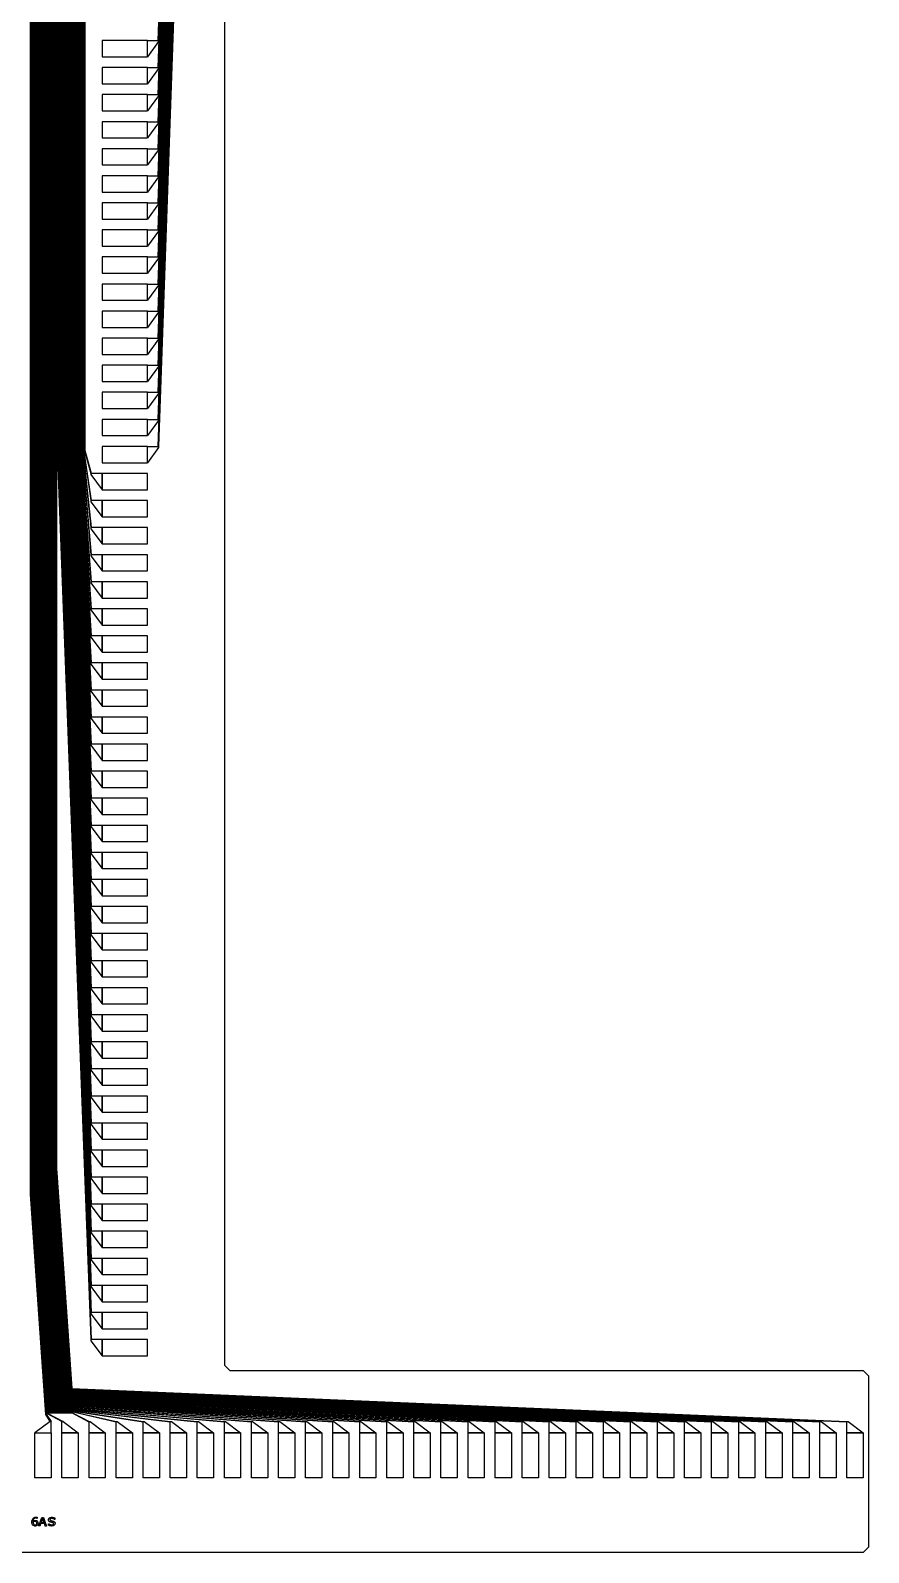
# Model space of a CAD drawing. Header units: inches. Extents: x 115980 to 170179, y 57000 to 74333.
# Drawn here: x 159933 to 163079, y 57200 to 62914 of the extents above; entities that cross this region are included whole.
import ezdxf

# ---------------------------------------------------------------- set-up
doc = ezdxf.new("R2010")
doc.units = ezdxf.units.IN
doc.header["$MEASUREMENT"] = 0
for name, color, linetype in [('metal', 221, 'Continuous'), ('nitride window', 40, 'Continuous'), ('profile', 140, 'Continuous')]:
    doc.layers.add(name, color=color, linetype=linetype)

msp = doc.modelspace()

# ---------------------------------------------------------------- linework, layer by layer
at = {"layer": 'metal'}
for points in [[(159935, 58643.1), (159933.4, 58643.1), (159933.4, 67943.1), (159935, 67943.1)], [(159938.2, 58643.1), (159936.6, 58643.1), (159936.6, 67943.1), (159938.2, 67943.1)], [(159941.4, 58643.1), (159939.8, 58643.1), (159939.8, 67943.1), (159941.4, 67943.1)], [(159944.6, 58643.1), (159943, 58643.1), (159943, 67943.1), (159944.6, 67943.1)], [(159947.8, 58643.1), (159946.2, 58643.1), (159946.2, 67943.1), (159947.8, 67943.1)], [(159951, 58643.1), (159949.4, 58643.1), (159949.4, 67943.1), (159951, 67943.1)], [(159954.2, 58643.1), (159952.6, 58643.1), (159952.6, 67943.1), (159954.2, 67943.1)], [(159957.4, 58643.1), (159955.8, 58643.1), (159955.8, 67943.1), (159957.4, 67943.1)], [(159960.6, 58643.1), (159959, 58643.1), (159959, 67943.1), (159960.6, 67943.1)], [(159963.8, 58643.1), (159962.2, 58643.1), (159962.2, 67943.1), (159963.8, 67943.1)], [(159967, 58643.1), (159965.4, 58643.1), (159965.4, 67943.1), (159967, 67943.1)], [(159970.2, 58643.1), (159968.6, 58643.1), (159968.6, 67943.1), (159970.2, 67943.1)], [(159973.4, 58643.1), (159971.8, 58643.1), (159971.8, 67943.1), (159973.4, 67943.1)], [(159976.6, 58643.1), (159975, 58643.1), (159975, 67943.1), (159976.6, 67943.1)], [(159979.8, 58643.1), (159978.2, 58643.1), (159978.2, 67943.1), (159979.8, 67943.1)], [(159983, 58643.1), (159981.4, 58643.1), (159981.4, 67943.1), (159983, 67943.1)], [(159986.2, 58643.1), (159984.6, 58643.1), (159984.6, 67943.1), (159986.2, 67943.1)], [(159989.4, 58643.1), (159987.8, 58643.1), (159987.8, 67943.1), (159989.4, 67943.1)], [(159992.6, 58643.1), (159991, 58643.1), (159991, 67943.1), (159992.6, 67943.1)], [(159995.8, 58643.1), (159994.2, 58643.1), (159994.2, 67943.1), (159995.8, 67943.1)], [(159999, 58643.1), (159997.4, 58643.1), (159997.4, 67943.1), (159999, 67943.1)], [(160002.2, 58643.1), (160000.6, 58643.1), (160000.6, 67943.1), (160002.2, 67943.1)], [(160005.4, 58643.1), (160003.8, 58643.1), (160003.8, 67943.1), (160005.4, 67943.1)], [(160008.6, 58643.1), (160007, 58643.1), (160007, 67943.1), (160008.6, 67943.1)], [(160011.8, 58643.1), (160010.2, 58643.1), (160010.2, 67943.1), (160011.8, 67943.1)], [(160015, 58643.1), (160013.4, 58643.1), (160013.4, 67943.1), (160015, 67943.1)], [(160018.2, 58643.1), (160016.6, 58643.1), (160016.6, 67943.1), (160018.2, 67943.1)], [(160021.4, 58643.1), (160019.8, 58643.1), (160019.8, 67943.1), (160021.4, 67943.1)], [(160024.6, 58643.1), (160023, 58643.1), (160023, 67943.1), (160024.6, 67943.1)], [(160027.8, 58643.1), (160026.2, 58643.1), (160026.2, 67943.1), (160027.8, 67943.1)], [(160031, 58643.1), (160029.4, 58643.1), (160029.4, 67943.1), (160031, 67943.1)], [(160034.2, 61340.5), (160032.6, 61340.5), (160032.6, 67943.1), (160034.2, 67943.1)], [(160037.4, 61340.5), (160035.8, 61340.5), (160035.8, 67943.1), (160037.4, 67943.1)], [(160040.6, 61340.5), (160039, 61340.5), (160039, 67943.1), (160040.6, 67943.1)], [(160043.8, 61340.5), (160042.2, 61340.5), (160042.2, 67943.1), (160043.8, 67943.1)], [(160047, 61340.5), (160045.4, 61340.5), (160045.4, 67943.1), (160047, 67943.1)], [(160050.2, 61340.5), (160048.6, 61340.5), (160048.6, 67943.1), (160050.2, 67943.1)], [(160053.4, 61340.5), (160051.8, 61340.5), (160051.8, 67943.1), (160053.4, 67943.1)], [(160056.6, 61340.5), (160055, 61340.5), (160055, 67943.1), (160056.6, 67943.1)], [(160059.8, 61340.5), (160058.2, 61340.5), (160058.2, 67943.1), (160059.8, 67943.1)], [(160063, 61340.5), (160061.4, 61340.5), (160061.4, 67943.1), (160063, 67943.1)], [(160066.2, 61340.5), (160064.6, 61340.5), (160064.6, 67943.1), (160066.2, 67943.1)], [(160069.4, 61340.5), (160067.8, 61340.5), (160067.8, 67943.1), (160069.4, 67943.1)], [(160072.6, 61340.5), (160071, 61340.5), (160071, 67943.1), (160072.6, 67943.1)], [(160075.8, 61340.5), (160074.2, 61340.5), (160074.2, 67943.1), (160075.8, 67943.1)], [(160079, 61340.5), (160077.4, 61340.5), (160077.4, 67943.1), (160079, 67943.1)], [(160082.2, 61340.5), (160080.6, 61340.5), (160080.6, 67943.1), (160082.2, 67943.1)], [(160085.4, 61340.5), (160083.8, 61340.5), (160083.8, 67943.1), (160085.4, 67943.1)], [(160088.6, 61340.5), (160087, 61340.5), (160087, 67943.1), (160088.6, 67943.1)], [(160091.8, 61340.5), (160090.2, 61340.5), (160090.2, 67943.1), (160091.8, 67943.1)], [(160095, 61340.5), (160093.4, 61340.5), (160093.4, 67943.1), (160095, 67943.1)], [(160098.2, 61340.5), (160096.6, 61340.5), (160096.6, 67943.1), (160098.2, 67943.1)], [(160101.4, 61340.5), (160099.8, 61340.5), (160099.8, 67943.1), (160101.4, 67943.1)], [(160104.6, 61340.5), (160103, 61340.5), (160103, 67943.1), (160104.6, 67943.1)], [(160107.8, 61340.5), (160106.2, 61340.5), (160106.2, 67943.1), (160107.8, 67943.1)], [(160111, 61340.5), (160109.4, 61340.5), (160109.4, 67943.1), (160111, 67943.1)], [(160114.2, 61340.5), (160112.6, 61340.5), (160112.6, 67943.1), (160114.2, 67943.1)], [(160117.4, 61340.5), (160115.8, 61340.5), (160115.8, 67943.1), (160117.4, 67943.1)], [(160120.6, 61340.5), (160119, 61340.5), (160119, 67943.1), (160120.6, 67943.1)], [(160123.8, 61340.5), (160122.2, 61340.5), (160122.2, 67943.1), (160123.8, 67943.1)], [(160127, 61340.5), (160125.4, 61340.5), (160125.4, 67943.1), (160127, 67943.1)], [(160130.2, 61340.5), (160128.6, 61340.5), (160128.6, 67943.1), (160130.2, 67943.1)], [(160133.4, 61340.5), (160131.8, 61340.5), (160131.8, 67943.1), (160133.4, 67943.1)], [(160136.6, 61340.5), (160135, 61340.5), (160135, 67943.1), (160136.6, 67943.1)], [(160607.3, 67843.1), (160608.9, 67843.1), (160414.2, 62368.4), (160412, 62368.4)], [(160414.2, 62470), (160412, 62470), (160604.1, 67843.1), (160605.7, 67843.1)], [(160600.9, 67843.1), (160602.5, 67843.1), (160414.2, 62571.6), (160412, 62571.6)], [(160414.2, 62673.2), (160412, 62673.2), (160597.7, 67843.1), (160599.3, 67843.1)], [(160414.2, 62774.9), (160412, 62774.9), (160594.5, 67843.1), (160596.1, 67843.1)], [(160591.3, 67843.1), (160592.9, 67843.1), (160414.2, 62876.5), (160412, 62876.5)], [(160610.5, 67843.1), (160612.1, 67843.1), (160414.2, 62266.8), (160412, 62266.8)], [(160613.7, 67843.1), (160615.3, 67843.1), (160414.2, 62165.2), (160412, 62165.2)], [(160639.3, 67843.1), (160640.9, 67843.1), (160414.2, 61352.4), (160412, 61352.4)], [(160636.1, 67843.1), (160637.7, 67843.1), (160414.2, 61454), (160412, 61454)], [(160616.9, 67843.1), (160618.5, 67843.1), (160414.2, 62063.6), (160412, 62063.6)], [(160414.2, 61962), (160412, 61962), (160620.1, 67843.1), (160621.7, 67843.1)], [(160414.2, 61860.4), (160412, 61860.4), (160623.3, 67843.1), (160624.9, 67843.1)], [(160626.5, 67843.1), (160628.1, 67843.1), (160414.2, 61758.8), (160412, 61758.8)], [(160414.2, 61657.2), (160412, 61657.2), (160629.7, 67843.1), (160631.3, 67843.1)], [(160632.9, 67843.1), (160634.5, 67843.1), (160414.2, 61555.6), (160412, 61555.6)], [(160371.8, 62876.5), (160202.5, 62876.5), (160202.5, 62815.5), (160371.8, 62815.5)], [(160371.8, 62815.5), (160371.8, 62876.5), (160414.2, 62876.5), (160414.2, 62872.2), (160371.8, 62815.5)], [(160371.8, 62774.9), (160202.5, 62774.9), (160202.5, 62713.9), (160371.8, 62713.9)], [(160371.8, 62713.9), (160371.8, 62774.9), (160414.2, 62774.9), (160414.2, 62770.6), (160371.8, 62713.9)], [(160371.8, 62673.2), (160202.5, 62673.2), (160202.5, 62612.3), (160371.8, 62612.3)], [(160371.8, 62612.3), (160371.8, 62673.2), (160414.2, 62673.2), (160414.2, 62669), (160371.8, 62612.3)], [(160371.8, 62571.6), (160202.5, 62571.6), (160202.5, 62510.7), (160371.8, 62510.7)], [(160371.8, 62510.7), (160371.8, 62571.6), (160414.2, 62571.6), (160414.2, 62567.4), (160371.8, 62510.7)], [(160371.8, 62470), (160202.5, 62470), (160202.5, 62409.1), (160371.8, 62409.1)], [(160371.8, 62409.1), (160371.8, 62470), (160414.2, 62470), (160414.2, 62465.8), (160371.8, 62409.1)], [(160371.8, 62368.4), (160202.5, 62368.4), (160202.5, 62307.5), (160371.8, 62307.5)], [(160371.8, 62307.5), (160371.8, 62368.4), (160414.2, 62368.4), (160414.2, 62364.2), (160371.8, 62307.5)], [(160371.8, 62266.8), (160202.5, 62266.8), (160202.5, 62205.9), (160371.8, 62205.9)], [(160371.8, 62205.9), (160371.8, 62266.8), (160414.2, 62266.8), (160414.2, 62262.6), (160371.8, 62205.9)], [(160371.8, 62165.2), (160202.5, 62165.2), (160202.5, 62104.3), (160371.8, 62104.3)], [(160371.8, 62104.3), (160371.8, 62165.2), (160414.2, 62165.2), (160414.2, 62161), (160371.8, 62104.3)], [(160371.8, 62063.6), (160202.5, 62063.6), (160202.5, 62002.7), (160371.8, 62002.7)], [(160371.8, 62002.7), (160371.8, 62063.6), (160414.2, 62063.6), (160414.2, 62059.4), (160371.8, 62002.7)], [(160371.8, 61962), (160202.5, 61962), (160202.5, 61901.1), (160371.8, 61901.1)], [(160371.8, 61901.1), (160371.8, 61962), (160414.2, 61962), (160414.2, 61957.8), (160371.8, 61901.1)], [(160371.8, 61860.4), (160202.5, 61860.4), (160202.5, 61799.5), (160371.8, 61799.5)], [(160371.8, 61799.5), (160371.8, 61860.4), (160414.2, 61860.4), (160414.2, 61856.2), (160371.8, 61799.5)], [(160371.8, 61758.8), (160202.5, 61758.8), (160202.5, 61697.8), (160371.8, 61697.8)], [(160371.8, 61697.8), (160371.8, 61758.8), (160414.2, 61758.8), (160414.2, 61754.6), (160371.8, 61697.8)], [(160371.8, 61657.2), (160202.5, 61657.2), (160202.5, 61596.2), (160371.8, 61596.2)], [(160371.8, 61596.2), (160371.8, 61657.2), (160414.2, 61657.2), (160414.2, 61653), (160371.8, 61596.2)], [(160371.8, 61555.6), (160202.5, 61555.6), (160202.5, 61494.6), (160371.8, 61494.6)], [(160371.8, 61494.6), (160371.8, 61555.6), (160414.2, 61555.6), (160414.2, 61551.4), (160371.8, 61494.6)], [(160371.8, 61454), (160202.5, 61454), (160202.5, 61393), (160371.8, 61393)], [(160371.8, 61393), (160371.8, 61454), (160414.2, 61454), (160414.2, 61449.8), (160371.8, 61393)], [(160034.2, 61340.5), (160032.6, 61340.5), (160160.1, 57999.5), (160162.3, 57999.5)], [(160037.4, 61340.5), (160035.8, 61340.5), (160160.1, 58101.1), (160162.3, 58101.1)], [(160040.6, 61340.5), (160039, 61340.5), (160160.1, 58202.7), (160162.3, 58202.7)], [(160043.8, 61340.5), (160042.2, 61340.5), (160160.1, 58304.3), (160162.3, 58304.3)], [(160160.1, 58405.9), (160162.3, 58405.9), (160047, 61340.5), (160045.4, 61340.5)], [(160050.2, 61340.5), (160048.6, 61340.5), (160160.1, 58507.5), (160162.3, 58507.5)], [(160160.1, 58609.1), (160162.3, 58609.1), (160053.4, 61340.5), (160051.8, 61340.5)], [(160160.1, 58710.7), (160162.3, 58710.7), (160056.6, 61340.5), (160055, 61340.5)], [(160059.8, 61340.5), (160058.2, 61340.5), (160160.1, 58812.3), (160162.3, 58812.3)], [(160063, 61340.5), (160061.4, 61340.5), (160160.1, 58913.9), (160162.3, 58913.9)], [(160066.2, 61340.5), (160064.6, 61340.5), (160160.1, 59015.5), (160162.3, 59015.5)], [(160069.4, 61340.5), (160067.8, 61340.5), (160160.1, 59117.1), (160162.3, 59117.1)], [(160160.1, 59218.7), (160162.3, 59218.7), (160072.6, 61340.5), (160071, 61340.5)], [(160075.8, 61340.5), (160074.2, 61340.5), (160160.1, 59320.3), (160162.3, 59320.3)], [(160160.1, 59421.9), (160162.3, 59421.9), (160079, 61340.5), (160077.4, 61340.5)], [(160160.1, 59523.5), (160162.3, 59523.5), (160082.2, 61340.5), (160080.6, 61340.5)], [(160085.4, 61340.5), (160083.8, 61340.5), (160160.1, 59625.1), (160162.3, 59625.1)], [(160088.6, 61340.5), (160087, 61340.5), (160160.1, 59726.7), (160162.3, 59726.7)], [(160091.8, 61340.5), (160090.2, 61340.5), (160160.1, 59828.3), (160162.3, 59828.3)], [(160095, 61340.5), (160093.4, 61340.5), (160160.1, 59929.9), (160162.3, 59929.9)], [(160160.1, 60031.5), (160162.3, 60031.5), (160098.2, 61340.5), (160096.6, 61340.5)], [(160101.4, 61340.5), (160099.8, 61340.5), (160160.1, 60133.1), (160162.3, 60133.1)], [(160160.1, 60234.8), (160162.3, 60234.8), (160104.6, 61340.5), (160103, 61340.5)], [(160160.1, 60336.4), (160162.3, 60336.4), (160107.8, 61340.5), (160106.2, 61340.5)], [(160111, 61340.5), (160109.4, 61340.5), (160160.1, 60438), (160162.3, 60438)], [(160114.2, 61340.5), (160112.6, 61340.5), (160160.1, 60539.6), (160162.3, 60539.6)], [(160117.4, 61340.5), (160115.8, 61340.5), (160160.1, 60641.2), (160162.3, 60641.2)], [(160120.6, 61340.5), (160119, 61340.5), (160160.1, 60742.8), (160162.3, 60742.8)], [(160160.1, 60844.4), (160162.3, 60844.4), (160123.8, 61340.5), (160122.2, 61340.5)], [(160127, 61340.5), (160125.4, 61340.5), (160160.1, 60946), (160162.3, 60946)], [(160160.1, 61047.6), (160162.3, 61047.6), (160130.2, 61340.5), (160128.6, 61340.5)], [(160160.1, 61149.2), (160162.3, 61149.2), (160133.4, 61340.5), (160131.8, 61340.5)], [(160136.6, 61340.5), (160135, 61340.5), (160160.1, 61250.8), (160162.3, 61250.8)], [(160371.8, 61352.4), (160202.5, 61352.4), (160202.5, 61291.4), (160371.8, 61291.4)], [(160371.8, 61291.4), (160371.8, 61352.4), (160414.2, 61352.4), (160414.2, 61348.2), (160371.8, 61291.4)], [(160202.5, 61189.8), (160202.5, 61250.8), (160160.1, 61250.8), (160160.1, 61246.6), (160202.5, 61189.8)], [(160371.8, 61250.8), (160202.5, 61250.8), (160202.5, 61189.8), (160371.8, 61189.8)], [(160202.5, 61088.2), (160202.5, 61149.2), (160160.1, 61149.2), (160160.1, 61145), (160202.5, 61088.2)], [(160371.8, 61149.2), (160202.5, 61149.2), (160202.5, 61088.2), (160371.8, 61088.2)], [(160202.5, 60986.6), (160202.5, 61047.6), (160160.1, 61047.6), (160160.1, 61043.3), (160202.5, 60986.6)], [(160371.8, 61047.6), (160202.5, 61047.6), (160202.5, 60986.6), (160371.8, 60986.6)], [(160202.5, 60885), (160202.5, 60946), (160160.1, 60946), (160160.1, 60941.7), (160202.5, 60885)], [(160371.8, 60946), (160202.5, 60946), (160202.5, 60885), (160371.8, 60885)], [(160202.5, 60783.4), (160202.5, 60844.4), (160160.1, 60844.4), (160160.1, 60840.1), (160202.5, 60783.4)], [(160371.8, 60844.4), (160202.5, 60844.4), (160202.5, 60783.4), (160371.8, 60783.4)], [(160202.5, 60681.8), (160202.5, 60742.8), (160160.1, 60742.8), (160160.1, 60738.5), (160202.5, 60681.8)], [(160371.8, 60742.8), (160202.5, 60742.8), (160202.5, 60681.8), (160371.8, 60681.8)], [(160202.5, 60580.2), (160202.5, 60641.2), (160160.1, 60641.2), (160160.1, 60636.9), (160202.5, 60580.2)], [(160371.8, 60641.2), (160202.5, 60641.2), (160202.5, 60580.2), (160371.8, 60580.2)], [(160202.5, 60478.6), (160202.5, 60539.6), (160160.1, 60539.6), (160160.1, 60535.3), (160202.5, 60478.6)], [(160371.8, 60539.6), (160202.5, 60539.6), (160202.5, 60478.6), (160371.8, 60478.6)], [(160202.5, 60377), (160202.5, 60438), (160160.1, 60438), (160160.1, 60433.7), (160202.5, 60377)], [(160371.8, 60438), (160202.5, 60438), (160202.5, 60377), (160371.8, 60377)], [(160202.5, 60275.4), (160202.5, 60336.4), (160160.1, 60336.4), (160160.1, 60332.1), (160202.5, 60275.4)], [(160371.8, 60336.4), (160202.5, 60336.4), (160202.5, 60275.4), (160371.8, 60275.4)], [(160202.5, 60173.8), (160202.5, 60234.8), (160160.1, 60234.8), (160160.1, 60230.5), (160202.5, 60173.8)], [(160371.8, 60234.8), (160202.5, 60234.8), (160202.5, 60173.8), (160371.8, 60173.8)], [(160202.5, 60072.2), (160202.5, 60133.1), (160160.1, 60133.1), (160160.1, 60128.9), (160202.5, 60072.2)], [(160371.8, 60133.1), (160202.5, 60133.1), (160202.5, 60072.2), (160371.8, 60072.2)], [(160202.5, 59970.6), (160202.5, 60031.5), (160160.1, 60031.5), (160160.1, 60027.3), (160202.5, 59970.6)], [(160371.8, 60031.5), (160202.5, 60031.5), (160202.5, 59970.6), (160371.8, 59970.6)], [(160202.5, 59869), (160202.5, 59929.9), (160160.1, 59929.9), (160160.1, 59925.7), (160202.5, 59869)], [(160371.8, 59929.9), (160202.5, 59929.9), (160202.5, 59869), (160371.8, 59869)], [(160202.5, 59767.4), (160202.5, 59828.3), (160160.1, 59828.3), (160160.1, 59824.1), (160202.5, 59767.4)], [(160371.8, 59828.3), (160202.5, 59828.3), (160202.5, 59767.4), (160371.8, 59767.4)], [(160202.5, 59665.8), (160202.5, 59726.7), (160160.1, 59726.7), (160160.1, 59722.5), (160202.5, 59665.8)], [(160371.8, 59726.7), (160202.5, 59726.7), (160202.5, 59665.8), (160371.8, 59665.8)], [(160202.5, 59564.2), (160202.5, 59625.1), (160160.1, 59625.1), (160160.1, 59620.9), (160202.5, 59564.2)], [(160371.8, 59625.1), (160202.5, 59625.1), (160202.5, 59564.2), (160371.8, 59564.2)], [(160202.5, 59462.6), (160202.5, 59523.5), (160160.1, 59523.5), (160160.1, 59519.3), (160202.5, 59462.6)], [(160371.8, 59523.5), (160202.5, 59523.5), (160202.5, 59462.6), (160371.8, 59462.6)], [(160202.5, 59361), (160202.5, 59421.9), (160160.1, 59421.9), (160160.1, 59417.7), (160202.5, 59361)], [(160371.8, 59421.9), (160202.5, 59421.9), (160202.5, 59361), (160371.8, 59361)], [(160202.5, 59259.4), (160202.5, 59320.3), (160160.1, 59320.3), (160160.1, 59316.1), (160202.5, 59259.4)], [(160371.8, 59320.3), (160202.5, 59320.3), (160202.5, 59259.4), (160371.8, 59259.4)], [(160202.5, 59157.7), (160202.5, 59218.7), (160160.1, 59218.7), (160160.1, 59214.5), (160202.5, 59157.7)], [(160371.8, 59218.7), (160202.5, 59218.7), (160202.5, 59157.7), (160371.8, 59157.7)], [(160202.5, 59056.1), (160202.5, 59117.1), (160160.1, 59117.1), (160160.1, 59112.9), (160202.5, 59056.1)], [(160371.8, 59117.1), (160202.5, 59117.1), (160202.5, 59056.1), (160371.8, 59056.1)], [(160202.5, 58954.5), (160202.5, 59015.5), (160160.1, 59015.5), (160160.1, 59011.3), (160202.5, 58954.5)], [(160371.8, 59015.5), (160202.5, 59015.5), (160202.5, 58954.5), (160371.8, 58954.5)], [(160202.5, 58852.9), (160202.5, 58913.9), (160160.1, 58913.9), (160160.1, 58909.7), (160202.5, 58852.9)], [(160371.8, 58913.9), (160202.5, 58913.9), (160202.5, 58852.9), (160371.8, 58852.9)], [(160202.5, 58751.3), (160202.5, 58812.3), (160160.1, 58812.3), (160160.1, 58808.1), (160202.5, 58751.3)], [(160371.8, 58812.3), (160202.5, 58812.3), (160202.5, 58751.3), (160371.8, 58751.3)], [(160202.5, 58649.7), (160202.5, 58710.7), (160160.1, 58710.7), (160160.1, 58706.5), (160202.5, 58649.7)], [(160371.8, 58710.7), (160202.5, 58710.7), (160202.5, 58649.7), (160371.8, 58649.7)], [(159992.5, 57720), (159990.9, 57718.4), (159933.4, 58545.5), (159933.4, 58643.1), (159935, 58643.1), (159935, 58547.1)], [(159995.7, 57723.2), (159994.1, 57721.6), (159936.6, 58548.7), (159936.6, 58643.1), (159938.2, 58643.1), (159938.2, 58550.3)], [(159997.3, 57724.8), (160088.5, 57724.8), (160088.5, 57726.4), (159998.9, 57726.4), (159941.4, 58553.5), (159941.4, 58643.1), (159939.8, 58643.1), (159939.8, 58551.9)], [(160002.1, 57729.6), (160088.5, 57729.6), (160088.5, 57728), (160000.5, 57728), (159943, 58555.1), (159943, 58643.1), (159944.6, 58643.1), (159944.6, 58556.7)], [(160003.7, 57731.2), (160088.5, 57731.2), (160088.5, 57732.8), (160005.3, 57732.8), (159947.8, 58559.9), (159947.8, 58643.1), (159946.2, 58643.1), (159946.2, 58558.3)], [(160006.9, 57734.4), (160088.5, 57734.4), (160088.5, 57736), (160008.5, 57736), (159951, 58563.1), (159951, 58643.1), (159949.4, 58643.1), (159949.4, 58561.5)], [(160010.1, 57737.6), (160088.5, 57737.6), (160088.5, 57739.2), (160011.7, 57739.2), (159954.2, 58566.3), (159954.2, 58643.1), (159952.6, 58643.1), (159952.6, 58564.7)], [(160014.9, 57742.4), (160088.5, 57742.4), (160088.5, 57740.8), (160013.3, 57740.8), (159955.8, 58567.9), (159955.8, 58643.1), (159957.4, 58643.1), (159957.4, 58569.5)], [(160016.5, 57744), (160088.5, 57744), (160088.5, 57745.6), (160018.1, 57745.6), (159960.6, 58572.7), (159960.6, 58643.1), (159959, 58643.1), (159959, 58571.1)], [(160019.7, 57747.2), (160088.5, 57747.2), (160088.5, 57748.8), (160021.3, 57748.8), (159963.8, 58575.9), (159963.8, 58643.1), (159962.2, 58643.1), (159962.2, 58574.3)], [(160024.5, 57752), (160088.5, 57752), (160088.5, 57750.4), (160022.9, 57750.4), (159965.4, 58577.5), (159965.4, 58643.1), (159967, 58643.1), (159967, 58579.1)], [(160026.1, 57753.6), (160088.5, 57753.6), (160088.5, 57755.2), (160027.7, 57755.2), (159970.2, 58582.3), (159970.2, 58643.1), (159968.6, 58643.1), (159968.6, 58580.7)], [(160029.3, 57756.8), (160088.5, 57756.8), (160088.5, 57758.4), (160030.9, 57758.4), (159973.4, 58585.5), (159973.4, 58643.1), (159971.8, 58643.1), (159971.8, 58583.9)], [(160034.1, 57761.6), (160088.5, 57761.6), (160088.5, 57760), (160032.5, 57760), (159975, 58587.1), (159975, 58643.1), (159976.6, 58643.1), (159976.6, 58588.7)], [(160035.7, 57763.2), (160088.5, 57763.2), (160088.5, 57764.8), (160037.3, 57764.8), (159979.8, 58591.9), (159979.8, 58643.1), (159978.2, 58643.1), (159978.2, 58590.3)], [(160038.9, 57766.4), (160088.5, 57766.4), (160088.5, 57768), (160040.5, 57768), (159983, 58595.1), (159983, 58643.1), (159981.4, 58643.1), (159981.4, 58593.5)], [(160043.7, 57771.2), (160088.5, 57771.2), (160088.5, 57769.6), (160042.1, 57769.6), (159984.6, 58596.7), (159984.6, 58643.1), (159986.2, 58643.1), (159986.2, 58598.3)], [(160045.3, 57772.8), (160088.5, 57772.8), (160088.5, 57774.4), (160046.9, 57774.4), (159989.4, 58601.5), (159989.4, 58643.1), (159987.8, 58643.1), (159987.8, 58599.9)], [(160048.5, 57776), (160088.5, 57776), (160088.5, 57777.6), (160050.1, 57777.6), (159992.6, 58604.7), (159992.6, 58643.1), (159991, 58643.1), (159991, 58603.1)], [(160053.3, 57780.8), (160088.5, 57780.8), (160088.5, 57779.2), (160051.7, 57779.2), (159994.2, 58606.3), (159994.2, 58643.1), (159995.8, 58643.1), (159995.8, 58607.9)], [(160054.9, 57782.4), (160088.5, 57782.4), (160088.5, 57784), (160056.5, 57784), (159999, 58611.1), (159999, 58643.1), (159997.4, 58643.1), (159997.4, 58609.5)], [(160058.1, 57785.6), (160088.5, 57785.6), (160088.5, 57787.2), (160059.7, 57787.2), (160002.2, 58614.3), (160002.2, 58643.1), (160000.6, 58643.1), (160000.6, 58612.7)], [(160062.9, 57790.4), (160088.5, 57790.4), (160088.5, 57788.8), (160061.3, 57788.8), (160003.8, 58615.9), (160003.8, 58643.1), (160005.4, 58643.1), (160005.4, 58617.5)], [(160064.5, 57792), (160088.5, 57792), (160088.5, 57793.6), (160066.1, 57793.6), (160008.6, 58620.7), (160008.6, 58643.1), (160007, 58643.1), (160007, 58619.1)], [(160067.7, 57795.2), (160088.5, 57795.2), (160088.5, 57796.8), (160069.3, 57796.8), (160011.8, 58623.9), (160011.8, 58643.1), (160010.2, 58643.1), (160010.2, 58622.3)], [(160072.5, 57800), (160088.5, 57800), (160088.5, 57798.4), (160070.9, 57798.4), (160013.4, 58625.5), (160013.4, 58643.1), (160015, 58643.1), (160015, 58627.1)], [(160074.1, 57801.6), (160088.5, 57801.6), (160088.5, 57803.2), (160075.7, 57803.2), (160018.2, 58630.3), (160018.2, 58643.1), (160016.6, 58643.1), (160016.6, 58628.7)], [(160077.3, 57804.8), (160088.5, 57804.8), (160088.5, 57806.4), (160078.9, 57806.4), (160021.4, 58633.5), (160021.4, 58643.1), (160019.8, 58643.1), (160019.8, 58631.9)], [(160082.1, 57809.6), (160088.5, 57809.6), (160088.5, 57808), (160080.5, 57808), (160023, 58635.1), (160023, 58643.1), (160024.6, 58643.1), (160024.6, 58636.7)], [(160083.7, 57811.2), (160088.5, 57811.2), (160088.5, 57812.8), (160085.3, 57812.8), (160027.8, 58639.9), (160027.8, 58643.1), (160026.2, 58643.1), (160026.2, 58638.3)], [(160088.5, 57816), (160088.5, 57814.4), (160086.9, 57814.4), (160029.4, 58641.5), (160029.4, 58643.1), (160031, 58643.1), (160088.5, 57816)], [(160202.5, 58548.1), (160202.5, 58609.1), (160160.1, 58609.1), (160160.1, 58604.9), (160202.5, 58548.1)], [(160371.8, 58609.1), (160202.5, 58609.1), (160202.5, 58548.1), (160371.8, 58548.1)], [(160202.5, 58446.5), (160202.5, 58507.5), (160160.1, 58507.5), (160160.1, 58503.2), (160202.5, 58446.5)], [(160371.8, 58507.5), (160202.5, 58507.5), (160202.5, 58446.5), (160371.8, 58446.5)], [(160202.5, 58344.9), (160202.5, 58405.9), (160160.1, 58405.9), (160160.1, 58401.6), (160202.5, 58344.9)], [(160371.8, 58405.9), (160202.5, 58405.9), (160202.5, 58344.9), (160371.8, 58344.9)], [(160202.5, 58243.3), (160202.5, 58304.3), (160160.1, 58304.3), (160160.1, 58300), (160202.5, 58243.3)], [(160371.8, 58304.3), (160202.5, 58304.3), (160202.5, 58243.3), (160371.8, 58243.3)], [(160202.5, 58141.7), (160202.5, 58202.7), (160160.1, 58202.7), (160160.1, 58198.4), (160202.5, 58141.7)], [(160371.8, 58202.7), (160202.5, 58202.7), (160202.5, 58141.7), (160371.8, 58141.7)], [(160202.5, 58040.1), (160202.5, 58101.1), (160160.1, 58101.1), (160160.1, 58096.8), (160202.5, 58040.1)], [(160371.8, 58101.1), (160202.5, 58101.1), (160202.5, 58040.1), (160371.8, 58040.1)], [(160202.5, 57938.5), (160202.5, 57999.5), (160160.1, 57999.5), (160160.1, 57995.2), (160202.5, 57938.5)], [(160371.8, 57999.5), (160202.5, 57999.5), (160202.5, 57938.5), (160371.8, 57938.5)], [(160088.5, 57814.4), (160088.5, 57816), (162997.8, 57691.7), (162997.8, 57689.6)], [(160088.5, 57811.2), (160088.5, 57812.8), (162896.2, 57691.7), (162896.2, 57689.6)], [(160088.5, 57808), (160088.5, 57809.6), (162794.6, 57691.7), (162794.6, 57689.6)], [(162693, 57691.7), (162693, 57689.6), (160088.5, 57804.8), (160088.5, 57806.4)], [(160088.5, 57801.6), (160088.5, 57803.2), (162591.4, 57691.7), (162591.4, 57689.6)], [(162489.8, 57691.7), (162489.8, 57689.6), (160088.5, 57798.4), (160088.5, 57800)], [(162388.2, 57691.7), (162388.2, 57689.6), (160088.5, 57795.2), (160088.5, 57796.8)], [(160088.5, 57792), (160088.5, 57793.6), (162286.6, 57691.7), (162286.6, 57689.6)], [(160088.5, 57788.8), (160088.5, 57790.4), (162185, 57691.7), (162185, 57689.6)], [(160088.5, 57785.6), (160088.5, 57787.2), (162083.4, 57691.7), (162083.4, 57689.6)], [(160088.5, 57782.4), (160088.5, 57784), (161981.8, 57691.7), (161981.8, 57689.6)], [(161880.2, 57691.7), (161880.2, 57689.6), (160088.5, 57779.2), (160088.5, 57780.8)], [(160088.5, 57776), (160088.5, 57777.6), (161778.6, 57691.7), (161778.6, 57689.6)], [(161677, 57691.7), (161677, 57689.6), (160088.5, 57772.8), (160088.5, 57774.4)], [(161575.4, 57691.7), (161575.4, 57689.6), (160088.5, 57769.6), (160088.5, 57771.2)], [(160006.5, 57691.7), (159990.9, 57718.4), (159992.5, 57720), (160010.7, 57691.7)], [(160055.6, 57691.7), (160051.3, 57691.7), (159994.1, 57721.6), (159995.7, 57723.2)], [(160088.5, 57766.4), (160088.5, 57768), (161473.8, 57691.7), (161473.8, 57689.6)], [(160088.5, 57763.2), (160088.5, 57764.8), (161372.2, 57691.7), (161372.2, 57689.6)], [(160088.5, 57760), (160088.5, 57761.6), (161270.6, 57691.7), (161270.6, 57689.6)], [(160088.5, 57756.8), (160088.5, 57758.4), (161169, 57691.7), (161169, 57689.6)], [(161067.4, 57691.7), (161067.4, 57689.6), (160088.5, 57753.6), (160088.5, 57755.2)], [(160088.5, 57750.4), (160088.5, 57752), (160965.8, 57691.7), (160965.8, 57689.6)], [(160864.2, 57691.7), (160864.2, 57689.6), (160088.5, 57747.2), (160088.5, 57748.8)], [(160762.6, 57691.7), (160762.6, 57689.6), (160088.5, 57744), (160088.5, 57745.6)], [(160088.5, 57740.8), (160088.5, 57742.4), (160661, 57691.7), (160661, 57689.6)], [(160088.5, 57737.6), (160088.5, 57739.2), (160559.3, 57691.7), (160559.3, 57689.6)], [(160088.5, 57734.4), (160088.5, 57736), (160457.7, 57691.7), (160457.7, 57689.6)], [(160088.5, 57731.2), (160088.5, 57732.8), (160356.1, 57691.7), (160356.1, 57689.6)], [(160254.5, 57691.7), (160254.5, 57689.6), (160088.5, 57728), (160088.5, 57729.6)], [(160088.5, 57724.8), (160088.5, 57726.4), (160152.9, 57691.7), (160152.9, 57689.6)], [(159949.7, 57649.3), (160010.7, 57649.3), (160010.7, 57691.7), (160006.5, 57691.7), (159949.7, 57649.3)], [(160112.3, 57649.3), (160051.3, 57649.3), (160051.3, 57691.7), (160055.6, 57691.7), (160112.3, 57649.3)], [(160213.9, 57649.3), (160152.9, 57649.3), (160152.9, 57691.7), (160157.2, 57691.7), (160213.9, 57649.3)], [(160315.5, 57649.3), (160254.5, 57649.3), (160254.5, 57691.7), (160258.8, 57691.7), (160315.5, 57649.3)], [(160417.1, 57649.3), (160356.1, 57649.3), (160356.1, 57691.7), (160360.4, 57691.7), (160417.1, 57649.3)], [(160518.7, 57649.3), (160457.7, 57649.3), (160457.7, 57691.7), (160462, 57691.7), (160518.7, 57649.3)], [(160620.3, 57649.3), (160559.3, 57649.3), (160559.3, 57691.7), (160563.6, 57691.7), (160620.3, 57649.3)], [(160721.9, 57649.3), (160661, 57649.3), (160661, 57691.7), (160665.2, 57691.7), (160721.9, 57649.3)], [(160823.5, 57649.3), (160762.6, 57649.3), (160762.6, 57691.7), (160766.8, 57691.7), (160823.5, 57649.3)], [(160925.1, 57649.3), (160864.2, 57649.3), (160864.2, 57691.7), (160868.4, 57691.7), (160925.1, 57649.3)], [(161026.7, 57649.3), (160965.8, 57649.3), (160965.8, 57691.7), (160970, 57691.7), (161026.7, 57649.3)], [(161128.3, 57649.3), (161067.4, 57649.3), (161067.4, 57691.7), (161071.6, 57691.7), (161128.3, 57649.3)], [(161229.9, 57649.3), (161169, 57649.3), (161169, 57691.7), (161173.2, 57691.7), (161229.9, 57649.3)], [(161331.5, 57649.3), (161270.6, 57649.3), (161270.6, 57691.7), (161274.8, 57691.7), (161331.5, 57649.3)], [(161433.1, 57649.3), (161372.2, 57649.3), (161372.2, 57691.7), (161376.4, 57691.7), (161433.1, 57649.3)], [(161534.7, 57649.3), (161473.8, 57649.3), (161473.8, 57691.7), (161478, 57691.7), (161534.7, 57649.3)], [(161636.4, 57649.3), (161575.4, 57649.3), (161575.4, 57691.7), (161579.6, 57691.7), (161636.4, 57649.3)], [(161738, 57649.3), (161677, 57649.3), (161677, 57691.7), (161681.2, 57691.7), (161738, 57649.3)], [(161839.6, 57649.3), (161778.6, 57649.3), (161778.6, 57691.7), (161782.8, 57691.7), (161839.6, 57649.3)], [(161941.2, 57649.3), (161880.2, 57649.3), (161880.2, 57691.7), (161884.4, 57691.7), (161941.2, 57649.3)], [(162042.8, 57649.3), (161981.8, 57649.3), (161981.8, 57691.7), (161986, 57691.7), (162042.8, 57649.3)], [(162144.4, 57649.3), (162083.4, 57649.3), (162083.4, 57691.7), (162087.6, 57691.7), (162144.4, 57649.3)], [(162246, 57649.3), (162185, 57649.3), (162185, 57691.7), (162189.2, 57691.7), (162246, 57649.3)], [(162347.6, 57649.3), (162286.6, 57649.3), (162286.6, 57691.7), (162290.8, 57691.7), (162347.6, 57649.3)], [(162449.2, 57649.3), (162388.2, 57649.3), (162388.2, 57691.7), (162392.5, 57691.7), (162449.2, 57649.3)], [(162550.8, 57649.3), (162489.8, 57649.3), (162489.8, 57691.7), (162494.1, 57691.7), (162550.8, 57649.3)], [(162652.4, 57649.3), (162591.4, 57649.3), (162591.4, 57691.7), (162595.7, 57691.7), (162652.4, 57649.3)], [(162754, 57649.3), (162693, 57649.3), (162693, 57691.7), (162697.3, 57691.7), (162754, 57649.3)], [(162855.6, 57649.3), (162794.6, 57649.3), (162794.6, 57691.7), (162798.9, 57691.7), (162855.6, 57649.3)], [(162957.2, 57649.3), (162896.2, 57649.3), (162896.2, 57691.7), (162900.5, 57691.7), (162957.2, 57649.3)], [(163058.8, 57649.3), (162997.8, 57649.3), (162997.8, 57691.7), (163002.1, 57691.7), (163058.8, 57649.3)], [(159949.7, 57480), (159949.7, 57649.3), (160010.7, 57649.3), (160010.7, 57480)], [(160051.3, 57480), (160051.3, 57649.3), (160112.3, 57649.3), (160112.3, 57480)], [(160152.9, 57480), (160152.9, 57649.3), (160213.9, 57649.3), (160213.9, 57480)], [(160254.5, 57480), (160254.5, 57649.3), (160315.5, 57649.3), (160315.5, 57480)], [(160356.1, 57480), (160356.1, 57649.3), (160417.1, 57649.3), (160417.1, 57480)], [(160457.7, 57480), (160457.7, 57649.3), (160518.7, 57649.3), (160518.7, 57480)], [(160559.3, 57480), (160559.3, 57649.3), (160620.3, 57649.3), (160620.3, 57480)], [(160661, 57480), (160661, 57649.3), (160721.9, 57649.3), (160721.9, 57480)], [(160762.6, 57480), (160762.6, 57649.3), (160823.5, 57649.3), (160823.5, 57480)], [(160864.2, 57480), (160864.2, 57649.3), (160925.1, 57649.3), (160925.1, 57480)], [(160965.8, 57480), (160965.8, 57649.3), (161026.7, 57649.3), (161026.7, 57480)], [(161067.4, 57480), (161067.4, 57649.3), (161128.3, 57649.3), (161128.3, 57480)], [(161169, 57480), (161169, 57649.3), (161229.9, 57649.3), (161229.9, 57480)], [(161270.6, 57480), (161270.6, 57649.3), (161331.5, 57649.3), (161331.5, 57480)], [(161372.2, 57480), (161372.2, 57649.3), (161433.1, 57649.3), (161433.1, 57480)], [(161473.8, 57480), (161473.8, 57649.3), (161534.7, 57649.3), (161534.7, 57480)], [(161575.4, 57480), (161575.4, 57649.3), (161636.4, 57649.3), (161636.4, 57480)], [(161677, 57480), (161677, 57649.3), (161738, 57649.3), (161738, 57480)], [(161778.6, 57480), (161778.6, 57649.3), (161839.6, 57649.3), (161839.6, 57480)], [(161880.2, 57480), (161880.2, 57649.3), (161941.2, 57649.3), (161941.2, 57480)], [(161981.8, 57480), (161981.8, 57649.3), (162042.8, 57649.3), (162042.8, 57480)], [(162083.4, 57480), (162083.4, 57649.3), (162144.4, 57649.3), (162144.4, 57480)], [(162185, 57480), (162185, 57649.3), (162246, 57649.3), (162246, 57480)], [(162286.6, 57480), (162286.6, 57649.3), (162347.6, 57649.3), (162347.6, 57480)], [(162388.2, 57480), (162388.2, 57649.3), (162449.2, 57649.3), (162449.2, 57480)], [(162489.8, 57480), (162489.8, 57649.3), (162550.8, 57649.3), (162550.8, 57480)], [(162591.4, 57480), (162591.4, 57649.3), (162652.4, 57649.3), (162652.4, 57480)], [(162693, 57480), (162693, 57649.3), (162754, 57649.3), (162754, 57480)], [(162794.6, 57480), (162794.6, 57649.3), (162855.6, 57649.3), (162855.6, 57480)], [(162896.2, 57480), (162896.2, 57649.3), (162957.2, 57649.3), (162957.2, 57480)], [(162997.8, 57480), (162997.8, 57649.3), (163058.8, 57649.3), (163058.8, 57480)], [(159958.1, 57332.4), (159958.2, 57328.1), (159955.6, 57329), (159953.3, 57329.2), (159951.1, 57328.9), (159947.9, 57327.6), (159946.2, 57326.4), (159944.7, 57323.9), (159943.7, 57321.2), (159943.3, 57318.4), (159945, 57319.3), (159947.2, 57320.2), (159950.2, 57320.7), (159952.4, 57320.7), (159955.3, 57320), (159957.7, 57318.6), (159959.6, 57316.9), (159960.9, 57314.5), (159961.2, 57312.1), (159961.3, 57309.1), (159960.4, 57305.7), (159958.9, 57303.4), (159957.3, 57302), (159954.8, 57300.4), (159952, 57299.6), (159949.7, 57299.6), (159947, 57299.8), (159943.1, 57301.8), (159940.9, 57304.3), (159939.4, 57307.9), (159938.7, 57310.9), (159938.6, 57314), (159943, 57315.3), (159943.2, 57311), (159943.8, 57308), (159945.2, 57305), (159948.1, 57303.5), (159950.6, 57303.4), (159953.6, 57304), (159955.6, 57305.6), (159956.8, 57308.6), (159956.7, 57311.7), (159956.1, 57314), (159954.6, 57316.1), (159951.9, 57317), (159948.5, 57317), (159945, 57316.2), (159943.8, 57315.8), (159943, 57315.4), (159938.6, 57314.1), (159938.5, 57314.4), (159938.5, 57314.6), (159938.7, 57318), (159939.4, 57321.7), (159940.3, 57324.4), (159941.6, 57326.8), (159943.5, 57329.2), (159946.3, 57331), (159949, 57332.3), (159951.3, 57332.7), (159953.1, 57332.9), (159954.6, 57332.9), (159956.3, 57332.8), (159957.4, 57332.6)], [(159968.4, 57299.6), (159964, 57299.7), (159975.6, 57331.5), (159981.5, 57331.5), (159988.3, 57312.5), (159983.9, 57312.3), (159978.3, 57327.9), (159972.8, 57312.3), (159983.9, 57312.3), (159988.3, 57312.4), (159993, 57299.6), (159988.4, 57299.6), (159985.3, 57308.5), (159971.4, 57308.5)], [(160023.9, 57330), (160024, 57324.4), (160023.6, 57324.4), (160022.2, 57325.4), (160020.4, 57326.3), (160018.1, 57327.1), (160016.3, 57327.6), (160014.2, 57327.9), (160012.3, 57327.9), (160010, 57327.6), (160008.6, 57327), (160007.8, 57326.6), (160006.9, 57325.7), (160006.4, 57324.8), (160006.3, 57323.5), (160006.4, 57322.5), (160006.7, 57321.5), (160007.6, 57320.6), (160009, 57319.8), (160010.1, 57319.4), (160011.8, 57318.9), (160013.9, 57318.6), (160015.8, 57318.1), (160017.7, 57317.8), (160019.2, 57317.3), (160020.3, 57316.9), (160021.6, 57316.2), (160022.5, 57315.6), (160023.3, 57314.8), (160023.9, 57314), (160024.3, 57313.3), (160024.7, 57312.5), (160024.9, 57311.8), (160025.1, 57311), (160025.2, 57309.7), (160025.1, 57308.6), (160025, 57307.7), (160024.8, 57307), (160024.5, 57306), (160024.1, 57305.2), (160023.2, 57303.8), (160022.2, 57302.9), (160020.3, 57301.5), (160018.8, 57300.8), (160017, 57300.2), (160015.1, 57299.8), (160012.3, 57299.6), (160010.6, 57299.7), (160008.2, 57299.9), (160005.5, 57300.5), (160003.6, 57301.1), (160000.7, 57302.3), (160000.8, 57308.2), (160001.1, 57308.2), (160002, 57307.5), (160002.9, 57306.9), (160004, 57306.4), (160005.4, 57305.7), (160006.8, 57305.1), (160008, 57304.8), (160009.2, 57304.5), (160010.2, 57304.3), (160011.1, 57304.2), (160012.3, 57304.1), (160013.8, 57304.2), (160014.3, 57304.2), (160014.8, 57304.3), (160015.3, 57304.4), (160015.9, 57304.5), (160016.5, 57304.6), (160017, 57304.8), (160017.5, 57305.1), (160017.9, 57305.3), (160018.3, 57305.5), (160018.7, 57305.9), (160019, 57306.2), (160019.3, 57306.6), (160019.5, 57307.2), (160019.7, 57307.7), (160019.8, 57308.3), (160019.8, 57308.9), (160019.8, 57309.3), (160019.7, 57309.8), (160019.6, 57310.1), (160019.5, 57310.5), (160019.3, 57310.9), (160019, 57311.3), (160018.7, 57311.6), (160018.4, 57311.8), (160018.1, 57312), (160017.6, 57312.2), (160017.2, 57312.4), (160016.6, 57312.6), (160016.1, 57312.8), (160015.4, 57313), (160014.5, 57313.2), (160013.6, 57313.4), (160012, 57313.7), (160010.1, 57314.1), (160007.9, 57314.7), (160006.3, 57315.2), (160004.9, 57315.9), (160003.5, 57316.8), (160002.4, 57318), (160001.7, 57319), (160001.1, 57320.6), (160000.9, 57321.9), (160000.9, 57323.5), (160001.2, 57325.2), (160001.7, 57326.4), (160002.2, 57327.4), (160003.1, 57328.6), (160003.8, 57329.2), (160004.4, 57329.8), (160005.2, 57330.3), (160005.9, 57330.7), (160006.5, 57331), (160007.2, 57331.3), (160007.7, 57331.5), (160008.1, 57331.6), (160008.5, 57331.8), (160009.3, 57332), (160009.9, 57332.1), (160010.6, 57332.2), (160012, 57332.4), (160013.5, 57332.4), (160014.9, 57332.4), (160016.3, 57332.2), (160017.7, 57332), (160019.1, 57331.7), (160020, 57331.5), (160020.5, 57331.4), (160020.9, 57331.2), (160021.4, 57331.1), (160021.8, 57330.9), (160022.3, 57330.8), (160022.9, 57330.5), (160023.5, 57330.3)]]:
    msp.add_lwpolyline(points, close=True, dxfattribs=at)
at = {"layer": 'nitride window'}
for points in [[(160371.8, 62876.5), (160202.5, 62876.5), (160202.5, 62815.5), (160371.8, 62815.5)], [(160371.8, 62774.9), (160202.5, 62774.9), (160202.5, 62713.9), (160371.8, 62713.9)], [(160371.8, 62673.2), (160202.5, 62673.2), (160202.5, 62612.3), (160371.8, 62612.3)], [(160371.8, 62571.6), (160202.5, 62571.6), (160202.5, 62510.7), (160371.8, 62510.7)], [(160371.8, 62470), (160202.5, 62470), (160202.5, 62409.1), (160371.8, 62409.1)], [(160371.8, 62368.4), (160202.5, 62368.4), (160202.5, 62307.5), (160371.8, 62307.5)], [(160371.8, 62266.8), (160202.5, 62266.8), (160202.5, 62205.9), (160371.8, 62205.9)], [(160371.8, 62165.2), (160202.5, 62165.2), (160202.5, 62104.3), (160371.8, 62104.3)], [(160371.8, 62063.6), (160202.5, 62063.6), (160202.5, 62002.7), (160371.8, 62002.7)], [(160371.8, 61962), (160202.5, 61962), (160202.5, 61901.1), (160371.8, 61901.1)], [(160371.8, 61860.4), (160202.5, 61860.4), (160202.5, 61799.5), (160371.8, 61799.5)], [(160371.8, 61758.8), (160202.5, 61758.8), (160202.5, 61697.8), (160371.8, 61697.8)], [(160371.8, 61657.2), (160202.5, 61657.2), (160202.5, 61596.2), (160371.8, 61596.2)], [(160371.8, 61555.6), (160202.5, 61555.6), (160202.5, 61494.6), (160371.8, 61494.6)], [(160371.8, 61454), (160202.5, 61454), (160202.5, 61393), (160371.8, 61393)], [(160371.8, 61352.4), (160202.5, 61352.4), (160202.5, 61291.4), (160371.8, 61291.4)], [(160371.8, 61250.8), (160202.5, 61250.8), (160202.5, 61189.8), (160371.8, 61189.8)], [(160371.8, 61149.2), (160202.5, 61149.2), (160202.5, 61088.2), (160371.8, 61088.2)], [(160371.8, 61047.6), (160202.5, 61047.6), (160202.5, 60986.6), (160371.8, 60986.6)], [(160371.8, 60946), (160202.5, 60946), (160202.5, 60885), (160371.8, 60885)], [(160371.8, 60844.4), (160202.5, 60844.4), (160202.5, 60783.4), (160371.8, 60783.4)], [(160371.8, 60742.8), (160202.5, 60742.8), (160202.5, 60681.8), (160371.8, 60681.8)], [(160371.8, 60641.2), (160202.5, 60641.2), (160202.5, 60580.2), (160371.8, 60580.2)], [(160371.8, 60539.6), (160202.5, 60539.6), (160202.5, 60478.6), (160371.8, 60478.6)], [(160371.8, 60438), (160202.5, 60438), (160202.5, 60377), (160371.8, 60377)], [(160371.8, 60336.4), (160202.5, 60336.4), (160202.5, 60275.4), (160371.8, 60275.4)], [(160371.8, 60234.8), (160202.5, 60234.8), (160202.5, 60173.8), (160371.8, 60173.8)], [(160371.8, 60133.1), (160202.5, 60133.1), (160202.5, 60072.2), (160371.8, 60072.2)], [(160371.8, 60031.5), (160202.5, 60031.5), (160202.5, 59970.6), (160371.8, 59970.6)], [(160371.8, 59929.9), (160202.5, 59929.9), (160202.5, 59869), (160371.8, 59869)], [(160371.8, 59828.3), (160202.5, 59828.3), (160202.5, 59767.4), (160371.8, 59767.4)], [(160371.8, 59726.7), (160202.5, 59726.7), (160202.5, 59665.8), (160371.8, 59665.8)], [(160371.8, 59625.1), (160202.5, 59625.1), (160202.5, 59564.2), (160371.8, 59564.2)], [(160371.8, 59523.5), (160202.5, 59523.5), (160202.5, 59462.6), (160371.8, 59462.6)], [(160371.8, 59421.9), (160202.5, 59421.9), (160202.5, 59361), (160371.8, 59361)], [(160371.8, 59320.3), (160202.5, 59320.3), (160202.5, 59259.4), (160371.8, 59259.4)], [(160371.8, 59218.7), (160202.5, 59218.7), (160202.5, 59157.7), (160371.8, 59157.7)], [(160371.8, 59117.1), (160202.5, 59117.1), (160202.5, 59056.1), (160371.8, 59056.1)], [(160371.8, 59015.5), (160202.5, 59015.5), (160202.5, 58954.5), (160371.8, 58954.5)], [(160371.8, 58913.9), (160202.5, 58913.9), (160202.5, 58852.9), (160371.8, 58852.9)], [(160371.8, 58812.3), (160202.5, 58812.3), (160202.5, 58751.3), (160371.8, 58751.3)], [(160371.8, 58710.7), (160202.5, 58710.7), (160202.5, 58649.7), (160371.8, 58649.7)], [(160371.8, 58609.1), (160202.5, 58609.1), (160202.5, 58548.1), (160371.8, 58548.1)], [(160371.8, 58507.5), (160202.5, 58507.5), (160202.5, 58446.5), (160371.8, 58446.5)], [(160371.8, 58405.9), (160202.5, 58405.9), (160202.5, 58344.9), (160371.8, 58344.9)], [(160371.8, 58304.3), (160202.5, 58304.3), (160202.5, 58243.3), (160371.8, 58243.3)], [(160371.8, 58202.7), (160202.5, 58202.7), (160202.5, 58141.7), (160371.8, 58141.7)], [(160371.8, 58101.1), (160202.5, 58101.1), (160202.5, 58040.1), (160371.8, 58040.1)], [(160371.8, 57999.5), (160202.5, 57999.5), (160202.5, 57938.5), (160371.8, 57938.5)], [(159949.7, 57480), (159949.7, 57649.3), (160010.7, 57649.3), (160010.7, 57480)], [(160051.3, 57480), (160051.3, 57649.3), (160112.3, 57649.3), (160112.3, 57480)], [(160152.9, 57480), (160152.9, 57649.3), (160213.9, 57649.3), (160213.9, 57480)], [(160254.5, 57480), (160254.5, 57649.3), (160315.5, 57649.3), (160315.5, 57480)], [(160356.1, 57480), (160356.1, 57649.3), (160417.1, 57649.3), (160417.1, 57480)], [(160457.7, 57480), (160457.7, 57649.3), (160518.7, 57649.3), (160518.7, 57480)], [(160559.3, 57480), (160559.3, 57649.3), (160620.3, 57649.3), (160620.3, 57480)], [(160661, 57480), (160661, 57649.3), (160721.9, 57649.3), (160721.9, 57480)], [(160762.6, 57480), (160762.6, 57649.3), (160823.5, 57649.3), (160823.5, 57480)], [(160864.2, 57480), (160864.2, 57649.3), (160925.1, 57649.3), (160925.1, 57480)], [(160965.8, 57480), (160965.8, 57649.3), (161026.7, 57649.3), (161026.7, 57480)], [(161067.4, 57480), (161067.4, 57649.3), (161128.3, 57649.3), (161128.3, 57480)], [(161169, 57480), (161169, 57649.3), (161229.9, 57649.3), (161229.9, 57480)], [(161270.6, 57480), (161270.6, 57649.3), (161331.5, 57649.3), (161331.5, 57480)], [(161372.2, 57480), (161372.2, 57649.3), (161433.1, 57649.3), (161433.1, 57480)], [(161473.8, 57480), (161473.8, 57649.3), (161534.7, 57649.3), (161534.7, 57480)], [(161575.4, 57480), (161575.4, 57649.3), (161636.4, 57649.3), (161636.4, 57480)], [(161677, 57480), (161677, 57649.3), (161738, 57649.3), (161738, 57480)], [(161778.6, 57480), (161778.6, 57649.3), (161839.6, 57649.3), (161839.6, 57480)], [(161880.2, 57480), (161880.2, 57649.3), (161941.2, 57649.3), (161941.2, 57480)], [(161981.8, 57480), (161981.8, 57649.3), (162042.8, 57649.3), (162042.8, 57480)], [(162083.4, 57480), (162083.4, 57649.3), (162144.4, 57649.3), (162144.4, 57480)], [(162185, 57480), (162185, 57649.3), (162246, 57649.3), (162246, 57480)], [(162286.6, 57480), (162286.6, 57649.3), (162347.6, 57649.3), (162347.6, 57480)], [(162388.2, 57480), (162388.2, 57649.3), (162449.2, 57649.3), (162449.2, 57480)], [(162489.8, 57480), (162489.8, 57649.3), (162550.8, 57649.3), (162550.8, 57480)], [(162591.4, 57480), (162591.4, 57649.3), (162652.4, 57649.3), (162652.4, 57480)], [(162693, 57480), (162693, 57649.3), (162754, 57649.3), (162754, 57480)], [(162794.6, 57480), (162794.6, 57649.3), (162855.6, 57649.3), (162855.6, 57480)], [(162896.2, 57480), (162896.2, 57649.3), (162957.2, 57649.3), (162957.2, 57480)], [(162997.8, 57480), (162997.8, 57649.3), (163058.8, 57649.3), (163058.8, 57480)]]:
    msp.add_lwpolyline(points, close=True, dxfattribs=at)
at = {"layer": 'profile'}
msp.add_lwpolyline([(159284.4, 68333.1), (160574.4, 68333.1), (160660.9, 67943.1), (160660.9, 57903.5), (160680.9, 57883.5), (163058.8, 57883.5), (163078.8, 57863.5), (163078.8, 57220), (163058.8, 57200), (156800, 57200), (156780, 57220), (156780, 57863.5), (156800, 57883.5), (159177.9, 57883.5), (159197.9, 57903.5), (159197.9, 67943.1)], close=True, dxfattribs=at)

doc.saveas('drawing.dxf')
